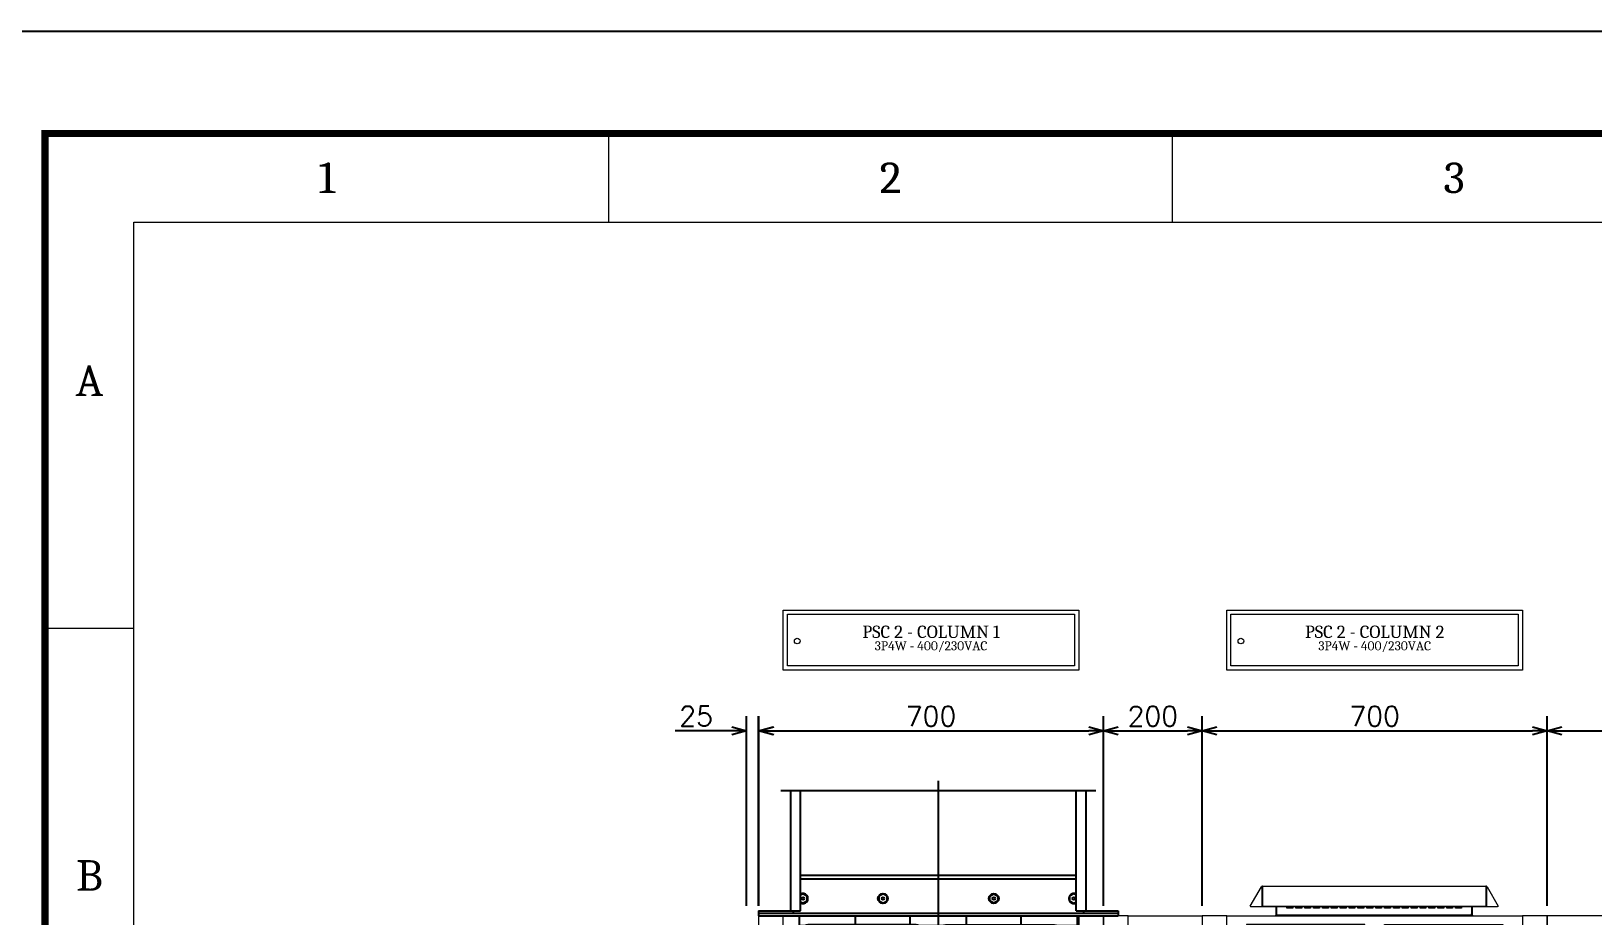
# Model space of a CAD drawing. Header units: millimetres. Extents: x -116965 to 323937, y 291661 to 566926.
# Drawn here: x -38298 to -35130, y 307037 to 308832 of the extents above; entities that cross this region are included whole.
import ezdxf
from ezdxf.enums import TextEntityAlignment as Align

# ---------------------------------------------------------------- set-up
doc = ezdxf.new("R2010")
doc.units = ezdxf.units.MM
doc.header["$PDMODE"] = 35
doc.linetypes.add('HIDDEN', pattern=[0.375, 0.25, -0.125])
doc.layers.get('0').update_dxf_attribs({"lineweight": 18})
for name, color, linetype, lineweight in [('AM_5', 3, 'Continuous', 25), ('BUSBAR', 31, 'Continuous', 13), ('hw_Auxiliary', 2, 'Continuous', 13), ('Visible (ISO)', 7, 'Continuous', 50)]:
    doc.layers.add(name, color=color, linetype=linetype, lineweight=lineweight)
for name, color, linetype in [('BUSDUCT', 6, 'Continuous'), ('DETAIL', 7, 'Continuous'), ('dien', 2, 'Continuous'), ('DIM', 3, 'Continuous')]:
    doc.layers.add(name, color=color, linetype=linetype)
doc.styles.add('hwBorder', font='Cambria.ttf')
doc.styles.add('hwTech', font='Cambria.ttf')
doc.styles.add('{18b73a54-fa43-428c-adcb-c1c7bbdf2c84}', font='Simplex.shx')
doc.dimstyles.new('kich thuoc$0', dxfattribs={"dimscale": 2, "dimtxt": 20, "dimasz": 16, "dimexe": 15, "dimexo": 10, "dimgap": 5, "dimtad": 1, "dimdec": 0, "dimzin": 0, "dimdsep": 46, "dimtxsty": '{18b73a54-fa43-428c-adcb-c1c7bbdf2c84}', "dimblk": 'OPEN30', "dimcen": 0.09, "dimclrd": 3, "dimclre": 3, "dimclrt": 3, "dimadec": 0, "dimazin": 0, "dimtfac": 1, "dimtdec": 0, "dimtofl": 0, "dimtmove": 0, "dimatfit": 3, "dimldrblk": 'OPEN30', "dimfxl": 1, "dimtolj": 1, "dimtzin": 0, "dimarcsym": 0})

# ---------------------------------------------------------------- blocks, each defined once
blk = doc.blocks.new('*U1608')
for points in [[(0, 2200), (0, 0), (50, 0), (50, 2200)], [(50, 2102), (50, 2200), (200, 2200), (200, 2102)], [(200, 2200), (200, 0), (250, 0), (250, 2200)], [(250, 2102), (250, 2200), (850, 2200), (850, 2102)], [(850, 2200), (850, 0), (900, 0), (900, 2200)], [(1250, 2102), (1250, 2200), (900, 2200), (900, 2102)], [(1300, 2200), (1300, 0), (1250, 0), (1250, 2200)], [(50, 98), (50, 0), (200, 0), (200, 98)], [(250, 98), (250, 0), (850, 0), (850, 98)], [(1250, 98), (1250, 0), (900, 0), (900, 98)]]:
    blk.add_lwpolyline(points, close=True)
at = {"layer": 'hw_Auxiliary'}
for points in [[(290, 2132), (530, 2132), (530, 2182), (290, 2182)], [(810, 2132), (570, 2132), (570, 2182), (810, 2182)], [(290, 68), (530, 68), (530, 18), (290, 18)], [(810, 68), (570, 68), (570, 18), (810, 18)]]:
    blk.add_lwpolyline(points, close=True, dxfattribs=at)
blk = doc.blocks.new('*U149')
for points in [[(0, 2200), (0, 0), (50, 0), (50, 2200)], [(50, 2102), (50, 2200), (650, 2200), (650, 2102)], [(650, 2200), (650, 0), (700, 0), (700, 2200)], [(50, 98), (50, 0), (650, 0), (650, 98)]]:
    blk.add_lwpolyline(points, close=True)
at = {"layer": 'hw_Auxiliary'}
for points in [[(100, 2132), (320, 2132, 0.414214), (330, 2142), (330, 2172, 0.414214), (320, 2182), (100, 2182, 0.414214), (90, 2172), (90, 2142, 0.414214)], [(600, 2132), (380, 2132, -0.414214), (370, 2142), (370, 2172, -0.414214), (380, 2182), (600, 2182, -0.414214), (610, 2172), (610, 2142, -0.414214)], [(100, 68), (320, 68, -0.414214), (330, 58), (330, 28, -0.414214), (320, 18), (100, 18, -0.414214), (90, 28), (90, 58, -0.414214)], [(600, 68), (380, 68, 0.414214), (370, 58), (370, 28, 0.414214), (380, 18), (600, 18, 0.414214), (610, 28), (610, 58, 0.414214)]]:
    blk.add_lwpolyline(points, format="xyb", close=True, dxfattribs=at)
blk = doc.blocks.new('bw4000-3')
for centre in [(97978.5, 361613.9), (98203.5, 361613.9), (98428.5, 361613.9)]:
    blk.add_circle(centre, 7.5)
at = {"layer": 'BUSDUCT'}
for p, q in [((97904, 361750.9), (97904, 361994.9)), ((97924, 361750.9), (97924, 361994.9)), ((98483, 361750.9), (98483, 361994.9)), ((98503, 361750.9), (98503, 361994.9)), ((97904, 361750.9), (97924, 361750.9)), ((98483, 361750.9), (98503, 361750.9))]:
    blk.add_line(p, q, dxfattribs=at)
at = {"layer": 'BUSDUCT', "color": 7}
for p, q in [((97924, 361823.4), (98483, 361823.4)), ((97924, 361815.9), (98483, 361815.9))]:
    blk.add_line(p, q, dxfattribs=at)
at = {"layer": 'DETAIL'}
for p, q in [((97838.5, 361750.9), (97838.5, 361740.9)), ((97838.5, 361750.9), (97909, 361750.9)), ((97838.5, 361745.9), (98568.5, 361745.9)), ((97838.5, 361740.9), (98568.5, 361740.9)), ((97909, 361750.9), (97909, 361745.9)), ((97921.5, 361562.9), (97921.5, 361740.9)), ((98035.5, 361562.9), (98035.5, 361740.9)), ((98146.5, 361562.9), (98146.5, 361740.9)), ((98260.5, 361562.9), (98260.5, 361740.9)), ((98371.5, 361562.9), (98371.5, 361740.9)), ((98485.5, 361562.9), (98485.5, 361740.9)), ((98498, 361750.9), (98498, 361745.9)), ((98498, 361750.9), (98568.5, 361750.9)), ((98568.5, 361750.9), (98568.5, 361740.9)), ((97921.5, 361720.9), (98035.5, 361720.9)), ((98146.5, 361720.9), (98260.5, 361720.9)), ((98371.5, 361720.9), (98485.5, 361720.9)), ((97921.5, 361562.9), (98035.5, 361562.9)), ((98146.5, 361562.9), (98260.5, 361562.9)), ((98371.5, 361562.9), (98485.5, 361562.9))]:
    blk.add_line(p, q, dxfattribs=at)
at = {"layer": 'DETAIL', "color": 7, "linetype": 'HIDDEN'}
for p, q in [((97921.5, 361710.9), (98035.5, 361710.9)), ((98146.5, 361710.9), (98260.5, 361710.9)), ((98371.5, 361710.9), (98485.5, 361710.9))]:
    blk.add_line(p, q, dxfattribs=at)
at = {"layer": 'DETAIL', "color": 7}
for points in [[(97924, 361769.1), (97929, 361766.2), (97937.4, 361771), (97937.4, 361780.7), (97929, 361785.5), (97924, 361782.7)], [(98483, 361782.7), (98478, 361785.5), (98469.7, 361780.7)], [(98469.7, 361780.7), (98469.7, 361771), (98478, 361766.2), (98483, 361769.1)]]:
    blk.add_lwpolyline(points, dxfattribs=at)
for points in [[(98082.7, 361780.7), (98082.7, 361771), (98091, 361766.2), (98099.4, 361771), (98099.4, 361780.7), (98091, 361785.5)], [(98324.4, 361780.7), (98324.4, 361771), (98316, 361766.2), (98307.7, 361771), (98307.7, 361780.7), (98316, 361785.5)]]:
    blk.add_lwpolyline(points, close=True, dxfattribs=at)
for centre, radius in [((97929, 361775.9), 2.5), ((98091, 361775.9), 10), ((98091, 361775.9), 2.5), ((98316, 361775.9), 10), ((98316, 361775.9), 2.5), ((98478, 361775.9), 2.5)]:
    blk.add_circle(centre, radius, dxfattribs=at)
for centre, start, end in [((97929, 361775.9), 240, 120), ((98478, 361775.9), 60, 300)]:
    blk.add_arc(centre, 10, start, end, dxfattribs=at)
at = {"layer": 'DIM'}
for p, q in [((97884, 361994.9), (98523, 361994.9)), ((98203.5, 361720.9), (98203.5, 362014.9)), ((97958.5, 361613.9), (97998.5, 361613.9)), ((97978.5, 361593.9), (97978.5, 361633.9)), ((98183.5, 361613.9), (98223.5, 361613.9)), ((98203.5, 361593.9), (98203.5, 361633.9)), ((98408.5, 361613.9), (98448.5, 361613.9)), ((98428.5, 361593.9), (98428.5, 361633.9))]:
    blk.add_line(p, q, dxfattribs=at)
blk = doc.blocks.new('*U1980')
at = {"color": 5}
for p, q in [((37.568, 198.621), (37.568, 194.282)), ((65.136, 198.621), (65.136, 194.282)), ((10, 174.419), (14.339, 174.419))]:
    blk.add_line(p, q, dxfattribs=at)
at = {"color": 5, "const_width": 0.35}
blk.add_lwpolyline([(10, 198.621), (285.679, 198.621), (285.679, 5), (10, 5)], close=True, dxfattribs=at)
at = {"color": 5}
blk.add_lwpolyline([(14.339, 194.282), (281.339, 194.282), (281.339, 9.339), (14.339, 9.339)], close=True, dxfattribs=at)
at = {"layer": 'Defpoints', "color": 4}
blk.add_lwpolyline([(0, 203.621), (290.679, 203.621), (290.679, 0), (0, 0)], close=True, dxfattribs=at)
at = {"color": 253, "style": 'hwBorder'}
for s, p in [('1', (23.784, 196.452)), ('2', (51.352, 196.452)), ('3', (78.92, 196.452)), ('A', (12.17, 186.52)), ('B', (12.17, 162.317))]:
    blk.add_text(s, height=1.5, dxfattribs=at).set_placement(p, align=Align.MIDDLE_CENTER)
at = {"color": 6, "style": 'hwBorder', "flags": 8}
for tag, p in [("DWG'SNAME", (266.339, 58.998)), ("DWG'SCODE2", (266.339, 51.052))]:
    blk.add_attdef(tag, text='', height=1.5, dxfattribs=at).set_placement(p, align=Align.MIDDLE_CENTER)
at = {"color": 253, "style": 'hwBorder', "flags": 8}
for tag, p in [('REV_MODIFY0', (264.339, 44.1)), ('REV_DATE0', (277.339, 44.1)), ('REV_0', (253.339, 43.788)), ('REV_MODIFY1', (264.339, 40.789)), ('REV_DATE1', (277.339, 40.789)), ('REV_1', (253.339, 40.477)), ('REV_2', (253.339, 37.166)), ('REV_MODIFY2', (264.339, 37.479)), ('REV_DATE2', (277.339, 37.479)), ('REV_MODIFY3', (264.339, 34.169)), ('REV_DATE3', (277.339, 34.169)), ('REV_3', (253.339, 33.856)), ('REV_MODIFY4', (264.339, 30.858)), ('REV_DATE4', (277.339, 30.858)), ('REV_4', (253.339, 30.545))]:
    blk.add_attdef(tag, text='', height=1, dxfattribs=at).set_placement(p, align=Align.MIDDLE_CENTER)
at = {"color": 6, "style": 'hwBorder', "flags": 8}
for tag, p in [('TOLERANCE', (261.539, 27.216)), ('PAGE', (259.339, 15.298))]:
    blk.add_attdef(tag, text='', height=1.5, dxfattribs=at).set_placement(p, align=Align.MIDDLE_LEFT)
blk = doc.blocks.new('_Open30')
at = {"color": 0, "linetype": 'ByBlock', "lineweight": -2}
for p, q in [((-1, 0.27), (0, 0)), ((0, 0), (-1, -0.27)), ((0, 0), (-1, 0))]:
    blk.add_line(p, q, dxfattribs=at)
blk = doc.blocks.new('*D1920')
at = {"layer": 'AM_5', "color": 3, "lineweight": -2, "transparency": 16777216}
for p, q in [((-36822.3, 307057.4), (-36822.3, 307442.3)), ((-36122.3, 307057.4), (-36122.3, 307442.3)), ((-36792.3, 307412.3), (-36152.3, 307412.3))]:
    blk.add_line(p, q, dxfattribs=at)
at = {"layer": 'Defpoints', "color": 0, "lineweight": -3, "transparency": 16777216}
for p in [(-36122.3, 307412.3), (-36822.3, 307037.4), (-36122.3, 307037.4)]:
    blk.add_point(p, dxfattribs=at)
at = {"layer": 'AM_5', "color": 3, "lineweight": -2, "transparency": 16777216, "xscale": 30, "yscale": 30, "zscale": 30, "rotation": 180}
blk.add_blockref('_Open30', (-36822.3, 307412.3), dxfattribs=at)
at = {"layer": 'AM_5', "color": 3, "lineweight": -2, "transparency": 16777216, "xscale": 30, "yscale": 30, "zscale": 30}
blk.add_blockref('_Open30', (-36122.3, 307412.3), dxfattribs=at)
at = {"layer": 'AM_5', "color": 3, "transparency": 16777216, "insert": (-36472.3, 307442.3), "char_height": 40, "attachment_point": 5, "style": '{18b73a54-fa43-428c-adcb-c1c7bbdf2c84}'}
blk.add_mtext('\\A1;700', dxfattribs=at)
blk = doc.blocks.new('*D1921')
at = {"layer": 'AM_5', "color": 3, "lineweight": -2, "transparency": 16777216}
for p, q in [((-35922.3, 307057.4), (-35922.3, 307442.3)), ((-35222.3, 307057.4), (-35222.3, 307442.3)), ((-35892.3, 307412.3), (-35252.3, 307412.3))]:
    blk.add_line(p, q, dxfattribs=at)
at = {"layer": 'Defpoints', "color": 0, "lineweight": -3, "transparency": 16777216}
for p in [(-35222.3, 307412.3), (-35922.3, 307037.4), (-35222.3, 307037.4)]:
    blk.add_point(p, dxfattribs=at)
at = {"layer": 'AM_5', "color": 3, "lineweight": -2, "transparency": 16777216, "xscale": 30, "yscale": 30, "zscale": 30, "rotation": 180}
blk.add_blockref('_Open30', (-35922.3, 307412.3), dxfattribs=at)
at = {"layer": 'AM_5', "color": 3, "lineweight": -2, "transparency": 16777216, "xscale": 30, "yscale": 30, "zscale": 30}
blk.add_blockref('_Open30', (-35222.3, 307412.3), dxfattribs=at)
at = {"layer": 'AM_5', "color": 3, "transparency": 16777216, "insert": (-35572.3, 307442.3), "char_height": 40, "attachment_point": 5, "style": '{18b73a54-fa43-428c-adcb-c1c7bbdf2c84}'}
blk.add_mtext('\\A1;700', dxfattribs=at)
blk = doc.blocks.new('*D1930')
at = {"layer": 'AM_5', "color": 3, "lineweight": -2, "transparency": 16777216}
for p, q in [((-35222.3, 307057.4), (-35222.3, 307442.3)), ((-34822.3, 307057.4), (-34822.3, 307442.3)), ((-35192.3, 307412.3), (-34852.3, 307412.3))]:
    blk.add_line(p, q, dxfattribs=at)
at = {"layer": 'Defpoints', "color": 0, "lineweight": -3, "transparency": 16777216}
for p in [(-34822.3, 307412.3), (-35222.3, 307037.4), (-34822.3, 307037.4)]:
    blk.add_point(p, dxfattribs=at)
at = {"layer": 'AM_5', "color": 3, "lineweight": -2, "transparency": 16777216, "xscale": 30, "yscale": 30, "zscale": 30, "rotation": 180}
blk.add_blockref('_Open30', (-35222.3, 307412.3), dxfattribs=at)
at = {"layer": 'AM_5', "color": 3, "lineweight": -2, "transparency": 16777216, "xscale": 30, "yscale": 30, "zscale": 30}
blk.add_blockref('_Open30', (-34822.3, 307412.3), dxfattribs=at)
at = {"layer": 'AM_5', "color": 3, "transparency": 16777216, "insert": (-35022.3, 307442.3), "char_height": 40, "attachment_point": 5, "style": '{18b73a54-fa43-428c-adcb-c1c7bbdf2c84}'}
blk.add_mtext('\\A1;400', dxfattribs=at)
blk = doc.blocks.new('*D1932')
at = {"layer": 'AM_5', "color": 3, "lineweight": -2, "transparency": 16777216}
for p, q in [((-36122.3, 307057.4), (-36122.3, 307442.3)), ((-35922.3, 307057.4), (-35922.3, 307442.3)), ((-36092.3, 307412.3), (-35952.3, 307412.3))]:
    blk.add_line(p, q, dxfattribs=at)
at = {"layer": 'Defpoints', "color": 0, "lineweight": -3, "transparency": 16777216}
for p in [(-35922.3, 307412.3), (-36122.3, 307037.4), (-35922.3, 307037.4)]:
    blk.add_point(p, dxfattribs=at)
at = {"layer": 'AM_5', "color": 3, "lineweight": -2, "transparency": 16777216, "xscale": 30, "yscale": 30, "zscale": 30, "rotation": 180}
blk.add_blockref('_Open30', (-36122.3, 307412.3), dxfattribs=at)
at = {"layer": 'AM_5', "color": 3, "lineweight": -2, "transparency": 16777216, "xscale": 30, "yscale": 30, "zscale": 30}
blk.add_blockref('_Open30', (-35922.3, 307412.3), dxfattribs=at)
at = {"layer": 'AM_5', "color": 3, "transparency": 16777216, "insert": (-36022.3, 307442.3), "char_height": 40, "attachment_point": 5, "style": '{18b73a54-fa43-428c-adcb-c1c7bbdf2c84}'}
blk.add_mtext('\\A1;200', dxfattribs=at)
blk = doc.blocks.new('SV-F')
at = {"lineweight": 13}
blk.add_line((201, 0), (-201, 0), dxfattribs=at)
at = {"layer": 'Visible (ISO)', "lineweight": 13}
for p, q in [((-251.5, 19.3), (-228.9, 58.5)), ((-228.8, 58.5), (-228.9, 58.5)), ((-228.8, 58.5), (-228.7, 58.4)), ((-227.8, 58.9), (-228.2, 58.1)), ((-227.8, 58.9), (-227.8, 18.5)), ((-226.8, 58.3), (-227.8, 58.9)), ((-226.8, 18.5), (-226.8, 58.3)), ((-226.7, 58.5), (-226.7, 19.3)), ((-226.3, 58.5), (-226.7, 58.5)), ((-226.3, 58.5), (-226.3, 60)), ((-226.3, 60), (226.3, 60)), ((226.3, 60), (226.3, 58.5)), ((226.7, 58.5), (226.3, 58.5)), ((226.7, 58.5), (226.7, 19.3)), ((226.8, 58.3), (227.8, 58.9)), ((226.8, 18.5), (226.8, 58.3)), ((228.2, 58.1), (227.8, 58.9)), ((227.8, 58.9), (227.8, 18.5)), ((228.7, 58.4), (228.8, 58.5)), ((228.9, 58.5), (228.8, 58.5)), ((228.9, 58.5), (251.5, 19.3)), ((-250.9, 18.9), (-251.5, 19.3)), ((-250.9, 18.9), (-250.2, 18.5)), ((-250.2, 18.5), (-227.8, 18.5)), ((-227.8, 18.5), (-226.8, 18.5)), ((-226.7, 19.3), (-226.7, 18.5)), ((-226.7, 19.3), (226.7, 19.3)), ((-226.7, 18.5), (226.7, 18.5)), ((-199.5, 18.5), (-199.5, 1.5)), ((-198, 1.5), (-198, 18.5)), ((-197.5, 4), (-197.5, 18.5)), ((-197.5, 2), (-197.5, 4)), ((-197.5, 2), (197.5, 2)), ((-197.5, 2), (-197.5, 0)), ((-177, 15.5), (-177, 18.5)), ((-165, 15.5), (-177, 15.5)), ((-165, 18.5), (-165, 15.5)), ((-159, 15.5), (-159, 18.5)), ((-147, 15.5), (-159, 15.5)), ((-147, 18.5), (-147, 15.5)), ((-141, 15.5), (-141, 18.5)), ((-129, 15.5), (-141, 15.5)), ((-129, 18.5), (-129, 15.5)), ((-123, 15.5), (-123, 18.5)), ((-111, 15.5), (-123, 15.5)), ((-111, 18.5), (-111, 15.5)), ((-105, 15.5), (-105, 18.5)), ((-93, 15.5), (-105, 15.5)), ((-93, 18.5), (-93, 15.5)), ((-87, 15.5), (-87, 18.5)), ((-75, 15.5), (-87, 15.5)), ((-75, 18.5), (-75, 15.5)), ((-69, 15.5), (-69, 18.5)), ((-57, 15.5), (-69, 15.5)), ((-57, 18.5), (-57, 15.5)), ((-51, 15.5), (-51, 18.5)), ((-39, 15.5), (-51, 15.5)), ((-39, 18.5), (-39, 15.5)), ((-33, 15.5), (-33, 18.5)), ((-21, 15.5), (-33, 15.5)), ((-21, 18.5), (-21, 15.5)), ((-15, 15.5), (-15, 18.5)), ((-3, 15.5), (-15, 15.5)), ((-3, 18.5), (-3, 15.5)), ((3, 15.5), (3, 18.5)), ((15, 15.5), (3, 15.5)), ((15, 18.5), (15, 15.5)), ((21, 15.5), (21, 18.5)), ((33, 15.5), (21, 15.5)), ((33, 18.5), (33, 15.5)), ((39, 15.5), (39, 18.5)), ((51, 15.5), (39, 15.5)), ((51, 18.5), (51, 15.5)), ((57, 15.5), (57, 18.5)), ((69, 15.5), (57, 15.5)), ((69, 18.5), (69, 15.5)), ((75, 15.5), (75, 18.5)), ((87, 15.5), (75, 15.5)), ((87, 18.5), (87, 15.5)), ((93, 15.5), (93, 18.5)), ((105, 15.5), (93, 15.5)), ((105, 18.5), (105, 15.5)), ((111, 15.5), (111, 18.5)), ((123, 15.5), (111, 15.5)), ((123, 18.5), (123, 15.5)), ((129, 15.5), (129, 18.5)), ((141, 15.5), (129, 15.5)), ((141, 18.5), (141, 15.5)), ((147, 15.5), (147, 18.5)), ((159, 15.5), (147, 15.5)), ((159, 18.5), (159, 15.5)), ((165, 15.5), (165, 18.5)), ((177, 15.5), (165, 15.5)), ((177, 18.5), (177, 15.5)), ((197.5, 18.5), (197.5, 4)), ((197.5, 2), (197.5, 4)), ((197.5, 2), (197.5, 0)), ((198, 1.5), (198, 18.5)), ((199.5, 1.5), (199.5, 18.5)), ((226.7, 19.3), (226.7, 18.5)), ((226.8, 18.5), (227.8, 18.5)), ((227.8, 18.5), (250.2, 18.5)), ((250.9, 18.9), (250.2, 18.5)), ((251.5, 19.3), (250.9, 18.9))]:
    blk.add_line(p, q, dxfattribs=at)
for centre, radius, start, end in [((-226.3, 57), 3, 136.3257, 150), ((-226.3, 57), 3, 90, 136.3257), ((-226.3, 57), 1.5, 105.8402, 114.6033), ((226.3, 57), 3, 43.6743, 90), ((226.3, 57), 1.5, 65.3967, 74.1598), ((226.3, 57), 3, 30, 43.6743), ((-201, 1.5), 1.5, 270, 0), ((-201, 1.5), 3, 330, 0), ((201, 1.5), 3, 180, 210), ((201, 1.5), 1.5, 180, 270)]:
    blk.add_arc(centre, radius, start, end, dxfattribs=at)
for points in [[(-228.7, 58.4), (-228.7, 58.4), (-228.6, 58.4), (-228.6, 58.3)], [(-228.6, 58.3), (-228.5, 58.3), (-228.4, 58.2), (-228.2, 58.1)], [(228.6, 58.3), (228.5, 58.3), (228.4, 58.2), (228.2, 58.1)], [(228.7, 58.4), (228.7, 58.4), (228.6, 58.4), (228.6, 58.3)]]:
    blk.add_open_spline(points, degree=3, dxfattribs=at)
blk = doc.blocks.new('*D1937')
at = {"layer": 'AM_5', "color": 3, "lineweight": -2, "transparency": 16777216}
for p, q in [((-36846.4, 307057.4), (-36846.4, 307442.4)), ((-36821.4, 307057.4), (-36821.4, 307442.4)), ((-36876.4, 307412.4), (-36991.2, 307412.4)), ((-36791.4, 307412.4), (-36761.4, 307412.4))]:
    blk.add_line(p, q, dxfattribs=at)
at = {"layer": 'Defpoints', "color": 0, "lineweight": -3, "transparency": 16777216}
for p in [(-36846.4, 307412.4), (-36846.4, 307037.4), (-36821.4, 307037.4)]:
    blk.add_point(p, dxfattribs=at)
at = {"layer": 'AM_5', "color": 3, "lineweight": -2, "transparency": 16777216, "xscale": 30, "yscale": 30, "zscale": 30}
blk.add_blockref('_Open30', (-36846.4, 307412.4), dxfattribs=at)
at = {"layer": 'AM_5', "color": 3, "lineweight": -2, "transparency": 16777216, "xscale": 30, "yscale": 30, "zscale": 30, "rotation": 180}
blk.add_blockref('_Open30', (-36821.4, 307412.4), dxfattribs=at)
at = {"layer": 'AM_5', "color": 3, "transparency": 16777216, "insert": (-36948.8, 307442.4), "char_height": 40, "attachment_point": 5, "style": '{18b73a54-fa43-428c-adcb-c1c7bbdf2c84}'}
blk.add_mtext('25', dxfattribs=at)

msp = doc.modelspace()

# ---------------------------------------------------------------- linework, layer by layer
at = {"layer": 'BUSBAR'}
for points in [[(-36772.31856, 307657.619219), (-36172.31856, 307657.619219), (-36172.31856, 307535.762077), (-36772.31856, 307535.762077), (-36772.31856, 307657.619219)], [(-35872.31856, 307657.619219), (-35272.31856, 307657.619219), (-35272.31856, 307535.762077), (-35872.31856, 307535.762077), (-35872.31856, 307657.619219)]]:
    msp.add_lwpolyline(points, dxfattribs=at)
for points in [[(-36763.747132, 307649.047791), (-36180.889989, 307649.047791), (-36180.889989, 307544.333505), (-36763.747132, 307544.333505)], [(-35863.747132, 307649.047791), (-35280.889989, 307649.047791), (-35280.889989, 307544.333505), (-35863.747132, 307544.333505)]]:
    msp.add_lwpolyline(points, close=True, dxfattribs=at)
for centre in [(-36743.747132, 307594.815648), (-35843.747132, 307594.815648)]:
    msp.add_circle(centre, 5.714286, dxfattribs=at)

# ---------------------------------------------------------------- block references
at = {"ltscale": 5, "xscale": 41.47693088945395, "yscale": 41.47693088945395, "zscale": 41.47693088945395}
msp.add_blockref('*U1980', (-38684.48168, 300386.757971), dxfattribs=at)
at = {"lineweight": -3}
msp.add_blockref('bw4000-3', (-134660.867403, -54703.560453), dxfattribs=at)
for name, p in [('SV-F', (-35573.197935, 307037.378248)), ('*U149', (-36822.31856, 304837.354008)), ('*U1608', (-36122.31856, 304837.354008))]:
    msp.add_blockref(name, p)

# ---------------------------------------------------------------- texts
at = {"lineweight": -3, "ltscale": 5, "char_height": 25, "attachment_point": 5, "style": 'hwTech'}
for s, insert in [('PSC 2 - COLUMN 1', (-36472.31856, 307613.467393)), ('PSC 2 - COLUMN 2', (-35572.31856, 307613.467393))]:
    msp.add_mtext_dynamic_manual_height_columns(s, width=483.48528516, gutter_width=40, heights=[0], dxfattribs=dict(at, insert=insert))
at = {"layer": 'dien', "color": 6, "linetype": 'Continuous', "lineweight": 30, "char_height": 50, "width": 829.80083918, "attachment_point": 5, "style": 'hwTech'}
for insert in [(-36472.31856, 307583.369727), (-35572.31856, 307583.369727)]:
    msp.add_mtext('{\\H0.3667x;3P4W - 400/230VAC} ', dxfattribs=dict(at, insert=insert))

# ---------------------------------------------------------------- dimensions: what is measured, and where the dimension line sits
at = {"layer": 'AM_5'}
for base, p1, p2, override, picture, middle in [((-36846.439185, 307412.3748), (-36821.439185, 307037.354008), (-36846.439185, 307037.354008), {"dimasz": 15, "dimtp": 0.1, "dimtm": 0.1, "dimtfac": 0.71, "dimtdec": 3, "dimtolj": 0, "dimtzin": 8}, '*D1937', (-36948.820138, 307442.3748)), ((-36122.31856, 307412.27784), (-36822.318477, 307037.354008), (-36122.31856, 307037.354008), {"dimasz": 15, "dimtdec": 4}, '*D1920', (-36472.318518, 307442.27784)), ((-35922.318644, 307412.27784), (-36122.31856, 307037.354008), (-35922.318644, 307037.354008), {"dimasz": 15, "dimtdec": 4}, '*D1932', (-36022.318602, 307442.27784)), ((-35222.31856, 307412.27784), (-35922.318477, 307037.354008), (-35222.31856, 307037.354008), {"dimasz": 15, "dimtdec": 4}, '*D1921', (-35572.318518, 307442.27784)), ((-34822.31856, 307412.27784), (-35222.318477, 307037.354008), (-34822.31856, 307037.354008), {"dimasz": 15, "dimtdec": 4}, '*D1930', (-35022.318518, 307442.27784))]:
    dim = msp.add_linear_dim(base=base, p1=p1, p2=p2, dimstyle='kich thuoc$0', override=override, dxfattribs=at)
    dim.commit()
    dim.dimension.update_dxf_attribs({"geometry": picture, "text_midpoint": middle})

doc.saveas('drawing.dxf')
